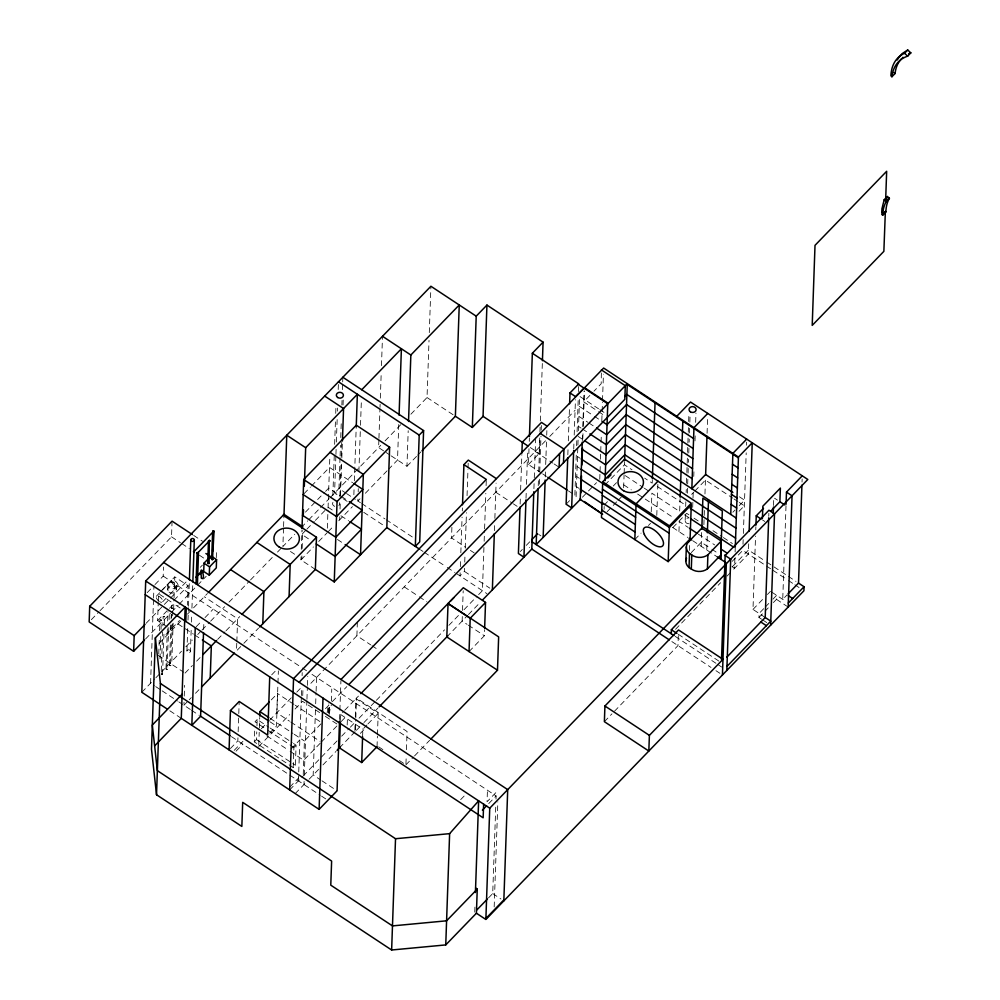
<?xml version="1.0" encoding="UTF-8"?>
<svg xmlns="http://www.w3.org/2000/svg" width="1000" height="1000" viewBox="0 0 1000 1000"><rect width="100%" height="100%" fill="white"/><g stroke="black" fill="none" stroke-linecap="round" stroke-linejoin="round"><path stroke-width="0.75" stroke-dasharray="5 3.75" d="M159.95 619.888L161.35 620.075L159.95 619.888L159.575 630.75M163.15 616.613L164.55 616.8L163.15 616.613L162.825 625.925M161.275 674.488L162.55 674.087L161.287 673.787M167.375 628.713L165.963 669.225L166.75 669.75L168.837 627.337M167.362 669.262L165.963 669.075M170.875 625.087L169.475 665.612L170.25 666.125L172.338 623.725M170.875 665.638L169.475 665.45M601.35 372.975L601.188 383.738L593.975 391.188M328.713 712.3L329.5 704.5M153.5 599.637L150.575 683.225L154.425 685.763M153.55 598.075L153.988 585.612M167.325 626.975L157.625 620.575L158.25 602.625M158.3 601.138L158.562 593.663L171.9 602.463L171.688 608.45M158.763 654.038L159.362 636.962M160 658.888L160.812 635.6M161.025 629.388L161.35 620.075M155.013 584.55L163.188 576.1L163.5 567M161.25 670.95L162.613 632.137M162.55 674.237L164.062 630.775M164.288 624.562L164.55 616.8M167.763 589.612L167.913 585.375M167.65 620.95L167.975 611.638M100 610.737L171.525 536.825L172.025 522.575M169.1 619.575L169.375 611.812M171.1 618.875L171.262 614.225M171.112 624.9L170.963 629.375L168.538 627.775M171.375 617.425L171.488 614.425M172.613 615.962L172.775 611.3M171.825 661.263L173.15 623.175M173.625 609.775L173.988 599.338M174.037 597.837L174.775 576.9L188.113 585.712L187.425 605.15M176.25 589.625L176.4 585.375M190.338 709.475L183.925 705.25L184.037 702.188M184.25 696.062L184.625 685.35M186.925 651.012L187.787 626.287M188 620.112L188.438 607.75M188.487 606.2L189.35 581.475M190.425 651.475A1.775 1.462 2 0 0 188.012 649.887A1.775 1.462 2 0 0 187.575 652.375A1.775 1.462 2 0 0 190.425 651.475L191.238 628.288M191.45 622.112L191.713 614.388M191.938 608.2L192.738 585.025M203.625 629.487L203.9 621.737M216.287 557.638L216.537 550.513M236.762 643.263L236.5 650.913L242.812 644.4M236.825 641.737L237.625 618.775L204.275 596.75M237.95 737.812L237.838 740.85L229.075 749.9M238.15 731.762L238.738 715.1M238.787 713.587L239.213 701.475M293.5 743.475L296.087 745.188L295.387 765.275L293.2 767.537L254.288 741.85L254.725 729.488M254.288 741.85L256.488 739.587L256.75 731.862M256.975 725.675L257.188 719.5L268.863 727.212M258.762 745.15L259.212 732.325M259.363 727.938L259.725 717.55M293.975 704.412L277.462 693.512L276.788 712.788L289.488 721.188M269.637 733.112L276.45 726.062L277.9 684.688M277.95 683.15L278.375 670.888M283.525 528.125L282.887 546.487L294.738 534.25M283.575 526.6L283.95 515.887M293.2 767.537L293.9 747.45L296.087 745.188M315.363 569.412L300.912 559.875L301.012 556.875M301.275 549.4L301.95 529.987M301.788 558.975L301.887 555.975M302.15 548.488L302.762 530.837M298.425 780.85L298.675 773.462M298.738 771.938L301.35 697.013M301.4 695.487L301.675 687.825M302.1 675.65L302.2 672.613M302.725 695.6L303.025 687.05M303.238 774.513L304.4 740.987L321.925 722.875L295.25 705.25M303.975 784.525L304.088 781.425M304.3 775.225L306.9 700.85M306.95 699.3L307.387 686.9M307.438 685.387L307.762 676.287M315.45 709.938L313.175 775.013L320.725 780M315.675 703.737L316.05 692.887M316.1 691.338L316.588 677.4M327.35 528.212L327.975 510.25M328.062 507.987L329.837 456.875M332.85 495.5L334.312 453.663M334.637 444.363L335.5 419.575M335.725 413.375L335.988 405.625M335.875 455.975L334.588 493.062L342.137 498.062M335.938 454.425L336.15 448.25M336.362 442.062L337.175 418.888M337.438 411.15L337.55 408.062M338.2 389.525L338.462 381.788M327.137 712.663L328.4 703.913M328.75 713.525L328.938 708.275L327.225 710.037M331.337 701.175L331.763 689.025M340.037 457.625L338.963 488.537L345.262 492.7M340.1 456.087L340.475 445.262M340.75 437.537L341.225 423.625M341.875 405.087L342.038 400.45M342.413 389.625L342.638 383.45M342.688 381.9L342.85 377.262M339.862 496.413L341.05 462.325M341.262 456.125L341.75 442.175M343.05 404.988L343.325 397.25M339.675 519.812L339.775 516.725M340.05 509L340.325 501.262M340.538 495.087L341.613 464.175M341.825 458L342.375 442.537M339.575 719.525L339.837 711.775M339.888 710.225L340.913 681.038M340.425 720.562L340.625 714.5L343.7 711.338M353.862 494.725L354.125 487M354.338 480.825L356.287 425.2M347.188 724.963L347.488 716.413M360.438 502.713L357.863 501.012L357.975 497.925M358.188 491.737L358.288 488.65M358.888 471.65L360.288 431.475M360.5 425.288L361.375 400.562M357.375 622.087L356.9 635.75L370.737 644.875M354.85 730.487L355.112 722.913M355.325 716.85L355.962 698.662L378.2 713.337L377.463 734.562M355.387 729.925L355.763 719.325M355.812 717.8L356.5 698.1L359.738 694.762M362.6 736.762L362.863 729.188L366.95 724.963M378.888 439.837L378.612 447.562L384.913 451.725M378.938 438.288L379.963 408.925M380.012 407.375L380.125 404.288M380.337 398.113L381.2 373.375M381.475 365.65L382.5 336.287M377.038 746.688L377.4 736.075M398.75 424.5L397.512 460.037L388.938 468.9M391.213 455.887L406.962 466.275L408.2 430.737M399.438 760.562L405.913 764.837L406.238 755.75M406.45 749.688L407.088 731.5L356.5 698.1M410.887 414.212L427.025 397.537L429.025 340.35M429.288 332.625L430.913 286.262M451.9 527.325L451.525 537.95L465.363 547.087M460.138 572.812L460.025 575.9L464.412 571.375L464.513 568.288M460.35 566.625L460.625 558.9M460.838 552.725L462.075 517.175M462.3 510.988L462.4 507.9M462.3 616.525L462.137 621.075L467.075 624.338M462.512 610.462L463.2 590.763M464.738 562.1L465 554.375M465.225 548.188L466.463 512.65M467.05 495.65L467.975 469.375M468.025 467.825L468.188 463.188M483.938 547.425L482.425 590.688L478.1 595.163M484.15 541.237L484.538 530.425M484.588 528.875L485.825 493.325M486.1 485.6L486.312 479.425M474.75 912.125L475.012 904.587M469.038 651.6L484.375 635.75L484.588 629.7M494.438 530.638L494.65 524.487M494.862 518.337L496.1 483.113M487.388 791.8L487.05 801.75L496.25 792.25M488.475 897.925L492.713 893.562L495.788 805.238M496.012 799.05L496.112 795.95L308.837 672.275M494.175 906.95L497.85 801.862M520.125 504.062L520.337 497.887M520.612 490.163L521.85 454.613M526.013 498.312L526.287 490.562M526.5 484.363L527.688 450.475M541.35 473.025L528.462 464.513L529.05 447.512M529.263 441.337L529.375 438.237M533.913 488.663L534.237 479.363M534.288 477.812L535.688 437.812M528.462 464.513L539.188 453.425L539.738 437.962M539.95 431.788L540.112 427.15M540.325 420.962L542.375 362.238M538.237 485.675L538.45 479.487M538.725 471.737L539.9 437.837M539.312 484.237L539.525 478.05M539.75 471.875L540.988 436.325M541.2 430.15L541.362 425.513M545.25 476.938L545.475 470.737M545.688 464.538L546.55 439.75L308.412 685.85M546.712 435.188L546.875 430.637M567.837 454.762L568.05 448.575M568.325 440.85L569.513 406.85M573.725 449.012L573.987 441.262M574.212 435.062L575.45 399.65M574.875 495.163L576.375 451.887M576.6 445.7L576.862 437.975M577.087 431.8L578.275 397.8M578.488 391.613L578.75 383.888M576.1 496.712L577.8 447.938M577.9 445.062L578.1 439.325M578.4 430.725L579.6 396.287L598.55 408.8M582.312 440.575L582.575 432.837M582.8 426.637L584.038 391.225M582.812 438.738L583.025 432.562M583.237 426.375L584.487 390.838M599.763 479.325L599.975 473.137M600.037 471.587L600.25 465.412M600.462 459.225L600.675 453.05M600.737 451.5L601 443.775M601.062 442.225L601.325 434.5M601.812 420.588L602.087 412.863M602.137 411.325L602.463 402.05M602.513 400.5L603.438 374.225M604.087 509.325L604.188 506.463M623.638 487.75L624.087 474.837M624.138 473.4L624.538 461.925M651.225 511.838L651.875 493.188L679.663 511.538L680.113 498.625M652.325 480.275L652.225 483.137L644.65 478.137M656.787 515.388L657.875 484.3M678.962 531.625L679.312 521.575L688.162 527.413M678.325 635.638L677.975 645.612L613.038 712.725M685.188 520.35L685.413 514.175M685.675 506.45L685.837 501.812M686.162 492.537L686.275 489.45M686.488 483.263L686.812 473.988M686.862 472.45L687.138 464.712M687.188 463.175L687.513 453.9M687.562 452.35L687.837 444.625M687.887 443.088L688.213 433.812M688.263 432.262L688.425 427.625M688.65 421.45L688.913 413.713M687.35 493.225L687.625 485.5M687.675 483.963L687.837 479.325M688.05 473.137L688.213 468.5M688.438 462.325L688.538 459.225M688.763 453.05L688.925 448.413M689.137 442.225L689.237 439.137M689.463 432.962L689.625 428.325M689.837 422.137L690.113 414.412M689.388 550.487L689.587 544.862M692.688 507.362L692.95 499.637M693 498.088L693.225 491.9M693.763 476.45L693.925 471.812M695 440.9L695.225 434.725M695.65 422.362L695.975 413.088M701.2 546.3L701.775 528.188M703.888 524.7L704.15 517.013M704.2 515.475L704.425 509.325M704.963 493.95L705.537 477.3M707.075 433.275L707.663 416.475M706.762 549.975L707.312 534.188M734.9 558.15L734.55 568.325L732.025 566.65M735.113 551.987L735.275 547.362M743 544.237L743.162 539.625M743.375 533.475L746.2 452.85M746.462 445.225L746.562 442.175M748.7 543.825L748.35 554.062L732.4 570.538M765.212 617.487L752.987 609.412L755.55 536.087M755.763 529.85L755.875 526.725M761.55 619.175L758.962 617.463L759.1 613.45L764.25 608.125M768.75 516.3L768.85 513.263M773.512 505.5L773.775 497.7L777.45 500.125M773.388 602.55L776.488 599.35L776.625 595.337L771.475 600.662M786.012 505.775L782.738 599.375L787.125 594.85M802.038 482.038L802.15 478.925M91.325 619.7L98.912 611.862M147.175 592.65L152.037 587.625M160.725 591.425L174.775 576.9M156.237 596.312L171.575 580.462M174.65 588.2L176.038 586.763M162.638 601.812L168.775 595.475M169.788 594.425L177.975 585.962M146.088 623.312L187.275 580.75M200.275 567.312L202.45 565.075M174.062 600.237L188.113 585.712M157.625 620.575L168.425 609.4M169.513 608.288L173.825 603.825L181.112 608.625M145.55 638.987L170.475 613.225M171.55 612.1L178.062 605.388M179.137 604.263L196.475 586.337M197.562 585.225L206.238 576.263M165.925 634.587L179.6 620.45M159.137 643.4L181.412 620.388M187.45 614.138L207.425 593.5M304.062 493.663L310.413 487.1M311.475 486.012L329.475 467.4L352.562 482.65M305.462 512.137L324.513 492.438M325.575 491.35L328.75 488.062L340.3 495.688M196.225 626.688L201.088 621.663M205.025 617.587L213.212 609.138M141.812 692.275L154.825 678.838M155.887 677.738L160.138 673.337M161.2 672.25L181.525 651.237M185.837 646.775L192.312 640.088M197.7 634.525L200.938 631.175M202.013 630.062L209.562 622.263M210.637 621.15L224.662 606.663M228.975 602.2L249.462 581.038M250.538 579.925L273.175 556.525M277.5 552.062L281.812 547.6M301.2 527.575L307.663 520.887M308.738 519.775L319.5 508.65M320.588 507.537L329.2 498.625M330.275 497.512L380.763 445.337M385.062 440.887L402.275 423.1M162.5 674.388L161.2 673.913M167.312 669.4L166.012 668.938M170.825 665.788L169.525 665.312M305.85 530.237L301.8 534.425L310.225 539.987M306.913 529.138L314.312 521.475M315.375 520.388L325.962 509.45M185.05 673.112L192.413 665.5M196.612 661.15L200.825 656.812M217.638 639.425L225 631.812M226.05 630.725L239.725 616.6M300.912 559.875L313.425 546.938M318.725 541.462L327.188 532.712M328.237 531.638L333.5 526.188M338.762 520.763L352.425 506.625M357.863 501.012L360 498.8M365.363 493.263L387.863 470.012M406.962 466.275L416.637 456.275M417.713 455.163L420.95 451.825M183.925 705.25L188.125 700.9M189.188 699.812L191.287 697.638M195.487 693.288L199.7 688.95M243.863 643.312L258.575 628.1M271.675 674.862L276.537 669.837M271.275 699.9L277.462 693.512M257.188 719.5L255 721.762L266.663 729.475M234.175 750.387L242.938 741.338M236.025 751.188L242.838 744.15M261.325 728.775L268.538 721.312M269.575 720.25L291.512 697.575M296.762 692.15L300.975 687.8M549.725 436.475L575.075 410.275M589.85 395.45L583.663 401.838L597.35 410.875M258.712 746.575L289.7 714.55M295.05 709.025L302.525 701.3L320.312 713.037M325.45 708.725L329.338 704.7M332.312 701.637L346.85 686.6M291.087 748.938L299.85 739.875M344.725 710.275L355.962 698.662M320.225 743.225L303.725 760.263L289.75 751.038M321.25 742.15L337.025 725.85M341.225 721.513L346.488 716.075M289.762 787.1L298.525 778.037M289.662 789.9L302.75 776.375M303.188 775.938L337.388 740.588M341.65 736.175L349.3 728.275M350.375 727.163L354.7 722.688M359.038 718.213L375.275 701.438M376.35 700.312L444.55 629.837M448.875 625.363L459.7 614.188M464.025 609.712L477.013 596.287M520.363 551.5L522.312 549.462M529.75 541.8L526.237 545.413L529.575 547.612M566.112 504.212L570 500.188M295.212 793.575L308.075 780.3M309.088 779.237L318.612 769.4M322.95 764.912L335.975 751.45M339.462 747.85L355.525 731.25M356.413 730.325L363.125 723.4M363.963 722.537L377.962 708.062M446.8 636.925L467.362 615.688M468.438 614.562L480.387 602.212M582.425 497.225L593.263 486.037M594.475 484.787L596.512 482.675M367.975 723.9L378.2 713.337M360.325 733.4L365.188 728.375M604.938 484.938L624.438 464.787L632.013 469.8M613.25 486.025L616.5 482.663M604.237 505.025L607.487 501.662M607.137 511.712L617.15 501.35M617.975 500.513L621.312 497.062M405.913 764.837L413.462 757.05M414.538 755.938L429.613 740.35M634.825 539.575L641.087 533.112M648.425 525.525L650.5 523.375M691.637 494.375L693.763 492.175M694.825 491.075L705.438 480.112L732.675 498.088M672.85 527.587L686.65 513.325L689.112 514.95M691.25 552.625L701.287 542.25L710.638 548.425M732.862 512.238L734.987 510.05M739.237 505.662L744.538 500.175L739.35 496.75M739.038 511.287L744.35 505.8L739.163 502.375M460.65 799.65L465.513 794.625M488.725 803.587L496.112 795.95M732.175 561.362L742.788 550.388L765.15 565.15M732.537 566.525L748.487 550.037L765.475 561.263M675.537 629.312L720.6 582.737M727.038 576.087L731.325 571.65M604.375 721.675L611.95 713.85M752.987 609.412L763.3 598.75M767.412 594.5L770.512 591.3M765.288 607.05L770.438 601.725M758.962 617.463L764.112 612.137M765.15 611.075L768.238 607.875M599.812 409.637L604.875 412.975M733.975 498.95L737.862 501.512M598.587 411.7L604.812 415.812M762.375 519.85L764.812 521.462M579.25 406.325L593.15 415.5M594.412 416.337L599.462 419.675M578.9 416.375L587.75 422.212M589.012 423.05L595.325 427.212M578.55 426.413L581.075 428.088M582.337 428.913L588.663 433.088M657.275 486.475L686.338 505.662M578.2 436.463L581.987 438.963M766.75 562.1L787.075 575.525M788.35 576.362L795.975 581.4M694.038 518.2L698.962 521.45M712.962 530.688L722.038 536.688M723.337 537.537L732.412 543.538M766.438 566.013L771.612 569.425M772.913 570.275L787.125 579.663M788.413 580.525L793.587 583.938M794.875 584.788L800.05 588.2M625.35 475.662L643.037 487.35M644.3 488.175L649.35 491.512M684.725 514.875L688.512 517.375M623.737 484.875L631.312 489.875M637.625 494.05L643.95 498.225M645.212 499.05L674.262 518.237M698.263 534.087L714.688 544.938M577.5 456.538L580.025 458.212M711.9 549.263L718.213 553.425M771.737 592.112L786.075 601.575M672.65 527.45L687.812 537.463M692.675 540.675L718.012 557.4M577.15 466.587L579.675 468.25M776.488 599.35L786.862 606.2M576.8 476.625L579.325 478.3M530.262 447.525L539.188 453.425M535.2 451.475L552.812 463.1M554.075 463.925L557.85 466.425M576.45 486.675L578.975 488.338M427.025 397.537L454.087 415.4M542.638 473.875L546.512 476.438M568.425 490.9L572.288 493.462M762.85 620.037L766.737 622.6M495.775 492.225L512.125 503.013M513.387 503.85L517.163 506.337M538.7 534.425L540.925 535.887M678.213 634.237L718.863 661.087M675.275 636.413L716.513 663.637M717.8 664.488L721.663 667.038M386.175 452.55L389.95 455.05M671.862 641.575L711 667.425M715.95 670.688L719.9 673.3M470.4 550.413L474.175 552.9M346.525 493.525L355.337 499.35M361.725 503.562L384.925 518.888M386.213 519.738L413.263 537.6M464.412 571.375L489.825 588.162M341.575 496.538L347.987 500.763M343.4 498.888L347.175 501.388M363.738 512.325L385.55 526.712M420.438 549.763L422.987 551.438M424.263 552.288L445.975 566.625M447.262 567.463L454.925 572.525M456.2 573.375L486.875 593.625M328.088 507.25L334.5 511.488M340.913 515.725L348.6 520.812M468.312 625.15L484.375 635.75M337.45 539.487L343.862 543.725M404.212 586.85L418.05 595.988M419.3 596.812L426.85 601.8M290.45 551.487L295.487 554.812M371.987 645.713L378.275 649.862M193.663 535.413L202.562 541.287M171.525 536.825L180.413 542.7M181.688 543.538L189.312 548.562M199.475 555.275L204.55 558.638M163.188 576.1L301.087 667.163M302.375 668.012L307.538 671.425M340.625 714.5L362.863 729.188M378.688 746.862L383.875 750.288M325.4 716.4L338.1 724.788M177.987 623.925L193.375 634.087M194.662 634.938L201.075 639.163M290.763 722.025L319.988 741.312M270.1 718.337L292.962 733.438M294.237 734.275L304.4 740.987M270.038 721.825L276.45 726.062M270.15 728.062L292.2 742.625M158.112 655.325L183.762 672.262M267.962 730.325L288.712 744.025M290.012 744.887L293.9 747.45M266.887 735.938L288.488 750.2M321.987 780.825L337.075 790.8M492.713 893.562L500.925 898.988M256.488 739.587L291.5 762.712M292.8 763.562L295.387 765.275M155.712 686.612L160.837 690M162.125 690.85L177.512 701.012M178.8 701.862L182.638 704.4M191.625 710.325L199.312 715.413M231.412 736.6L320.337 795.325M321.587 796.15L327.875 800.3M169.825 710.775L181.275 718.337M159.35 601.475A4.25 1.938 44.1 0 1 156.45 596.05A4.25 1.938 44.1 0 1 162.05 599.2A4.25 1.938 44.1 0 1 160.212 601.962M329.387 714.275A97.463 44.425 44.1 0 1 331.4 704.925M328.113 712.3A97.463 44.425 44.1 0 1 330.625 704.688M339.375 502.663A3.538 2.913 2 0 1 338.862 505.538M334.688 506.362A3.538 2.913 2 0 1 333.963 501.337M689.112 523.713A3.538 2.913 2 0 1 685.15 520.737A3.538 2.913 2 0 1 689.2 517.938M171.475 608.013L172.875 608.2L171.475 608.013M168.45 583.625L168.038 584.462A4.25 3.5 2 0 0 169.613 588.15A4.25 3.5 2 0 0 174.325 588.4L176.275 586.275A4.25 3.5 2 0 0 174.7 582.6A4.25 3.5 2 0 0 169.988 582.337L168.45 583.625M169.05 592.087A4.25 3.5 2 0 0 176.125 590.525A4.25 3.5 2 0 0 170.863 586.237A4.25 3.5 2 0 0 169.05 592.087M171.838 582.513A4.25 1.938 44.1 0 0 177.613 586.325A4.25 1.938 44.1 0 0 174.85 580.812A4.25 1.938 44.1 0 0 171.838 582.513"/><path stroke-width="1.5" d="M197.037 552.663C196.438 554.85 200.037 551.425 197.113 552.737L196.038 583.5L197.438 583.688L196.075 583.8M201.287 578.075C207.125 582.438 198.938 558.175 201.438 577.8M201.525 571.438L202.312 572.112L203.225 571.438L202.2 570.538L197.025 575.875M207.7 563.3L209.1 563.488L209.288 540.5L208.475 540.988L207.7 563.3L209.1 563.488M208.475 540.988C211.25 543.138 208.438 538.275 209.887 541.138M212.575 533.237L211.663 559.362L212.45 559.875L214.05 531.138L212.65 531.1L214.05 531.287M213.062 559.388L211.663 559.2M192.4 534.575L172.075 521.15L89.7 606.275L89.162 621.938L133.625 651.3L144.462 640.1M133.625 651.3L134.175 635.638L145.013 624.438M408.525 421.463L410.85 355.012L459.25 304.975L455.375 416.25L472.325 427.45L476.213 316.175L430.913 286.262L145.7 581L141.812 692.275L167.275 709.087M154.675 745.825L181.275 718.337L185.162 607.062L155.375 637.85L151.488 749.125L156.525 794.75L391.637 950L445.75 944.912L476.413 913.225L477.25 889.125L475.588 888.025M156.525 794.75L160.413 683.475L155.375 637.85M185.8 621.45L186.275 607.8M189.4 579.925L190.8 539.75M193.487 551.487L194.15 552.425L193.612 551.962M192.85 581.925L194.312 540.2A1.775 1.462 2 0 0 191.9 538.612A1.775 1.462 2 0 0 191.462 541.1A1.775 1.462 2 0 0 194.312 540.2M196.513 577.8C197.362 576.812 192.613 578.763 203.2 571.525M195.25 627.7L191.838 725.312L200.6 716.25L203.525 632.587M197.438 583.688L198.512 552.913M204 563.188L203.713 571.462L209.275 575.138L216.287 567.888L216.575 559.612L211.012 555.95L204 563.188L209.562 566.862L209.275 575.138M212.65 551.263L212.8 546.812M213.212 534.963L213.312 532M210.212 678.075L211.337 645.938L202.35 640.013M229.075 749.9L230.45 710.537L239.213 701.475L268.75 720.975M262.787 623.75L263.913 591.613L230.562 569.587M259.788 716.075L259.938 711.625L269.212 702.038M269.725 676.875L267.688 735.125L230.45 710.537M208.388 592.5L284.012 514.35L286.775 435.213L305.675 447.7L304.325 486.15M289.075 596.587L290.188 564.45L256.85 542.425M289.662 789.9L293.55 678.637L486.312 479.425L463.913 464.625L468.3 460.1L496.25 478.562M302 528.513L303.712 479.538L356.287 425.2L389.637 447.225L386.825 527.562L334.25 581.9L315.363 569.412L316.475 537.275L283.137 515.262M303.337 514.325L303.5 509.9M181.275 718.337L319.113 809.362L323 698.088M334.25 581.9L337.062 501.55L389.637 447.225M342.425 441L343.562 408.537L324.663 396.062M339.513 721.075L337.075 790.8L319.113 809.362M340.363 722.087L339.462 747.85L361.7 762.525L377.038 746.688M356.238 426.725L357.362 394.275L305.675 447.7M361.7 762.525L362.6 736.762M399.075 415.225L401.4 348.762L361.75 389.738M391.637 950L395.525 838.725L160.413 683.475M423.6 430.588L419.212 435.112L415.325 546.388L419.712 541.85L423.6 430.588L342.85 377.262M445.75 944.912L449.625 833.65L478.625 800.85L475.425 892.537M462.512 504.812L463.913 464.625M469.038 651.6L470.2 618.263L485.538 602.413L463.3 587.737L360.812 693.65M472.325 427.45L483.05 416.35L486.938 305.075L543.075 342.15L542.425 360.7M484.637 628.225L485.538 602.413M483.638 804.15L483.15 817.812L145.225 594.663M492.362 589.837L494.325 533.713M676.737 416.312L690.537 402.05L807.812 479.487L489.75 808.188L485.863 919.463L803.925 590.763L804.062 586.75L798.512 583.075L801.925 485.15M497.488 670.212L498.65 636.875L448.062 603.475L446.8 636.925L497.488 670.212L430.7 739.237M520.013 507.163L518.4 553.525L523.95 557.188L525.962 499.862M521.9 453.062L522.288 442.25L541.475 422.413L547.025 426.087M529.425 436.7L532.35 353.237L543.075 342.15M482.562 599.975L531.8 549.087L533.8 491.763M538.125 488.775L536.175 544.562L580.7 499.012M543.15 537.362L545.15 480.025M559.1 467.25L559.587 453.6M563.488 462.725L563.962 449.062L540.062 433.288M567.725 457.85L566.112 504.212L571.663 507.887L573.663 450.562M569.612 403.762L569.987 392.938L578.75 383.888L532.35 353.237M580.25 499.462L582.25 442.125M580.925 492.837L581.512 475.838M581.888 465.012L582.487 448.013M668.175 561.6L669.425 525.85L691.325 503.212L624.637 459.162L602.725 481.8L601.475 517.55L668.175 561.6L690.088 538.962L691.275 504.812L669.375 527.45L580.938 469.087M605.087 480.637L607.775 403.787L578.312 384.338M604.925 706.012L604.375 721.675L648.838 751.038L649.388 735.375L722.987 659.312L678.525 629.95L604.925 706.012L649.388 735.375M624.575 460.775L627.275 383.65L340.962 679.525M634.825 539.575L636.075 503.825L657.987 481.188M652.375 478.837L655.037 402.8M671.237 633.75L671.375 629.725L725.025 574.288M680.163 497.188L682.825 421.15M685.85 560.862L686.35 546.8M720.738 555.1L707.412 568.875A12.2 10.05 2 0 1 691.3 569.05L689.025 567.55L689.513 553.488L691.787 554.987A12.2 10.05 2 0 0 707.9 554.812L721.237 541.038L701.775 528.188L687.938 542.5M691.3 569.05L691.787 554.987L689.175 553.212A10.95 9.012 2 0 1 687.675 542.825L689.737 540.638M701.8 529.2L702.887 498.1L722.337 510.938L720.65 559.15M707.763 413.425L693.962 427.688L691.838 488.75L705.638 474.487L706.975 436.325M707.362 532.75L708.512 499.762M707.412 568.875L707.9 554.812M720.6 559.113L721.237 541.038M721.513 659.65L725.15 555.5L768.962 510.225L774.513 513.9L770.638 625.175M722.438 674.975L726.325 563.7M730.738 514.438L732.875 453.375L746.675 439.113M726.825 670.45L730.713 559.175L724.587 555.138M735.3 546.8L738.438 457.05L752.237 442.788L749.137 531.388M755.925 525.175L756.25 515.812L763.475 508.35M762.425 518.325L762.85 506.188L780.375 488.075L779.887 501.737L770.612 511.325M726.737 657.25L765.212 617.487L768.7 517.812M773.238 513.3L773.45 507.062M786.062 504.263L786.488 492.113L802.25 475.812M788.162 607.062L792.038 495.788L786.488 492.113M882.163 213.088L882.35 207.838M885.9 211.887A97.463 44.425 44.1 0 1 889.412 198.263L887.362 196.5L884.2 199.762L882.475 206.537L882.212 214.688L882.738 215.15L885.9 211.887L885.362 211.425L883.863 251.35L812.212 325.387L815.013 245.338L886.663 171.287L885.6 201.55M886.062 200.8L887.362 196.5M197.062 577.863L196.562 577M202.113 570.688L202.925 571.587M897.188 60L897.788 58.9M897.913 58.663L902.113 53.625L907.725 50L910.837 52.875L907.688 56.137A101.363 46.212 44.1 0 0 891.925 76.75L890.888 75.8A103.362 47.112 44.1 0 1 904.562 53.263L907.725 50M901.413 58.788L898.75 62.275A101.363 46.212 44.1 0 0 895.075 73.5L891.925 76.75M194.688 550.862L212.887 532.05M197.375 553.275L209.625 540.625M209.562 566.862L216.575 559.612M476.213 316.175L486.938 305.075M202.925 654.638L216.588 640.512M241.825 614.425L316.475 537.275M182.113 694.237L152.325 725.025L157.363 770.65L241.85 826.438L242.688 802.337L331.625 861.05L330.775 885.163L392.475 925.9L446.587 920.812L477.25 889.125M422.025 450.712L455.375 416.25M201.8 686.775L234.4 653.088M259.625 627.013L315.363 569.412M299.1 682.3L603.65 368.05L738.438 457.05M624.925 396.525L626.888 394.487L693.587 438.537M348.975 684.412L624.825 399.338L625.3 385.688L601.4 369.9M450.375 601.263L453.875 597.65M531.613 539.862L537.587 533.688M337.062 750.325L340.325 746.963M379.038 706.95L447.812 635.875M607.888 478.025L611.013 474.787M882.738 215.15A97.463 44.425 44.1 0 1 886.263 201.525L889.412 198.263M882.212 214.688L885.362 211.425M482.375 810.138L486.6 805.775M476.863 909.938L487.425 899.025M788.15 593.775L798.512 583.075M726.963 666.425L770.775 621.15L765.212 617.487M788.3 603.038L804.062 586.75M902.312 57.925L902.987 57.275M908.65 53.725L910.837 52.875M395.525 838.725L449.625 833.65M213.463 532.075L212.838 531.475M627.238 384.45L738.4 457.85M732.5 464.225L738.05 467.9M779.887 501.737L784.788 504.963M693.238 448.575L626.538 404.538L607.05 424.675L601.987 421.35M732.15 474.263L737.7 477.938M692.887 458.612L626.188 414.575L606.7 434.725L596.587 428.05M731.8 484.312L737.35 487.975M608.212 403.338L584.587 387.738L575.55 396.613L569.987 392.938M705.638 474.487L732.875 492.463M692.537 468.663L625.837 424.613L606.35 444.762L589.925 433.925M731.438 494.35L737 498.025M756.25 515.812L761.15 519.038M692.188 478.7L625.487 434.663L605.988 454.812L584.525 440.625M731.087 504.4L736.65 508.062M736.3 518.112L625.138 444.7L605.638 464.85L581.638 449M735.95 528.15L624.788 454.75L605.288 474.9L581.287 459.05M690.125 508.162L735.6 538.188M691.038 519.038L733.988 547.4M689.425 528.25L697 533.25M721 549.1L727.312 553.275M788.238 595.575L792.675 598.513M689.075 538.288L691.6 539.963M717.312 556.938L725.7 562.487M382.5 336.287L410.85 355.012M602.725 481.8L669.425 525.85M602.475 489.212L669.163 533.25M580.588 479.125L602.062 493.312M483.05 416.35L527.837 445.913M602.263 495.262L635.612 517.275M602 502.537L635.35 524.562M580.237 489.175L602.975 504.188M601.737 510.05L635.087 532.075M547.8 477.287L567.137 490.05M579.888 499.212L602.65 514.237L584.362 501.55M760.837 622.013L766.388 625.688M338.462 381.788L419.212 435.112M671.375 629.725L676.938 633.4M531.737 541.625L673.988 635.562M531.8 549.087L669.262 639.862M330 452.362L363.35 474.387L360.538 554.725L345.15 544.562M353.85 483.5L362.825 489.425L336.538 516.587L303.188 494.575M349.275 501.613L362.1 510.087L335.812 537.25L302.462 515.225M386.975 527.663L419.162 548.913M303.712 479.538L337.062 501.55M349.888 521.65L361.425 529.275L335.15 556.438L316.25 543.962M447.962 603.575L470.2 618.263M284.012 514.35L302.9 526.838M205.9 553.525L208.688 555.363M209.65 557.35L212.438 559.188M163.663 562.438L507.713 789.625L503.825 900.9L503.263 900.537L485.3 919.1L476.413 913.225M145.7 581L489.75 808.188M259.938 711.625L268.825 717.5M89.7 606.275L134.175 635.638M200.6 716.25L230.138 735.763M689.025 567.55L688.688 567.275A10.95 9.012 2 0 1 686.5 558.138M884.2 199.762L886.263 201.525M904.562 53.263L907.688 56.137M894.038 72.537L895.075 73.5M278.775 546.75A12.737 10.488 2 0 0 299.262 540.25A12.737 10.488 2 0 0 281.938 528.8A12.737 10.488 2 0 0 278.775 546.75M337.688 397.5A3.538 2.913 2 0 0 343.375 395.7A3.538 2.913 2 0 0 338.562 392.512A3.538 2.913 2 0 0 337.688 397.5M644.35 534.462A12.888 5.875 44.1 0 0 661.838 546.487A12.888 5.875 44.1 0 0 654.025 529.875A12.888 5.875 44.1 0 0 644.35 534.462M690.387 411.8A3.538 2.913 2 0 0 696.087 410A3.538 2.913 2 0 0 691.275 406.812A3.538 2.913 2 0 0 690.387 411.8M623.575 490.712A12.737 10.488 2 0 0 643.438 483.025A12.737 10.488 2 0 0 625.188 472.612A12.737 10.488 2 0 0 623.575 490.712"/></g></svg>
